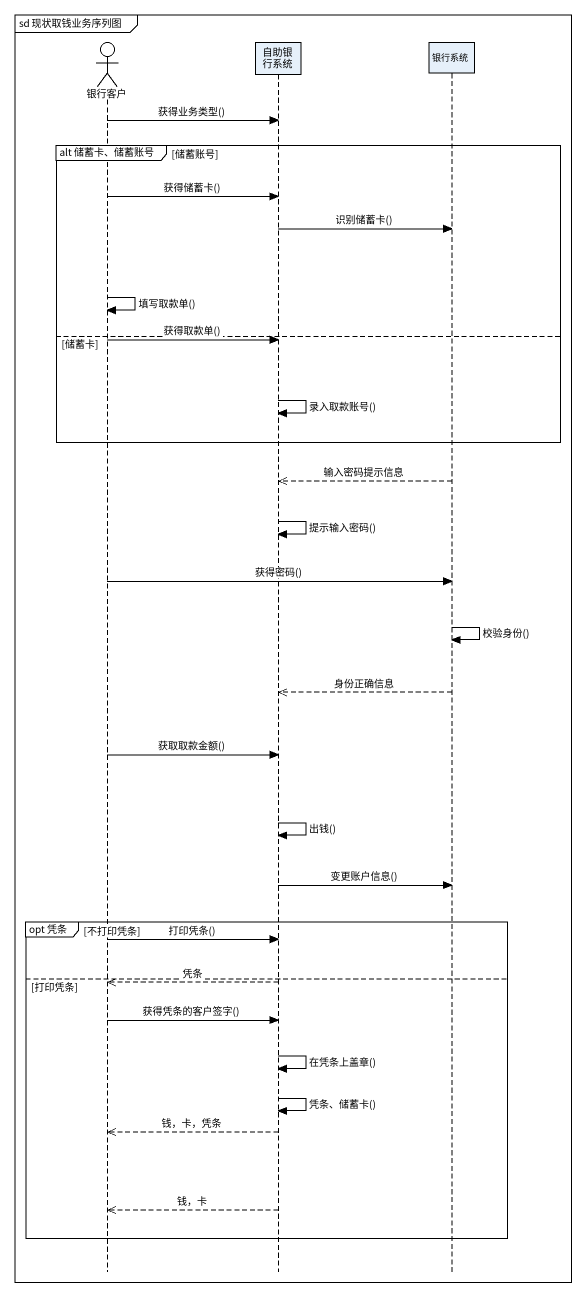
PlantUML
@startuml
mainframe sd 现状取钱业务序列图
hide footbox
actor 银行客户
participant 自助银行系统
participant 银行系统

银行客户 -> 自助银行系统 : 获得业务类型()
group alt 储蓄卡、储蓄账号 [储蓄账号]
  银行客户 -> 自助银行系统 : 获得储蓄卡()
  自助银行系统 -> 银行系统 : 识别储蓄卡()
  银行客户 -> 银行客户 : 填写取款单()
else 储蓄卡
  银行客户 -> 自助银行系统 : 获得取款单()
  自助银行系统 -> 自助银行系统 : 录入取款账号()
end
银行系统 -->> 自助银行系统 : 输入密码提示信息
自助银行系统 -> 自助银行系统 : 提示输入密码()
银行客户 -> 银行系统 : 获得密码()
银行系统 -> 银行系统 : 校验身份()
银行系统 -->> 自助银行系统 : 身份正确信息
银行客户 -> 自助银行系统 : 获取取款金额()
自助银行系统 -> 自助银行系统 : 出钱()
自助银行系统 -> 银行系统 : 变更账户信息()
group opt 凭条 [不打印凭条]
  银行客户 -> 自助银行系统 : 打印凭条()
else 打印凭条
  自助银行系统 -->> 银行客户 : 凭条
  银行客户 -> 自助银行系统 : 获得凭条的客户签字()
  自助银行系统 -> 自助银行系统 : 在凭条上盖章()
  自助银行系统 -> 自助银行系统 : 凭条、储蓄卡()
  自助银行系统 -->> 银行客户 : 钱，卡，凭条
  自助银行系统 -->> 银行客户 : 钱，卡
end
@enduml
